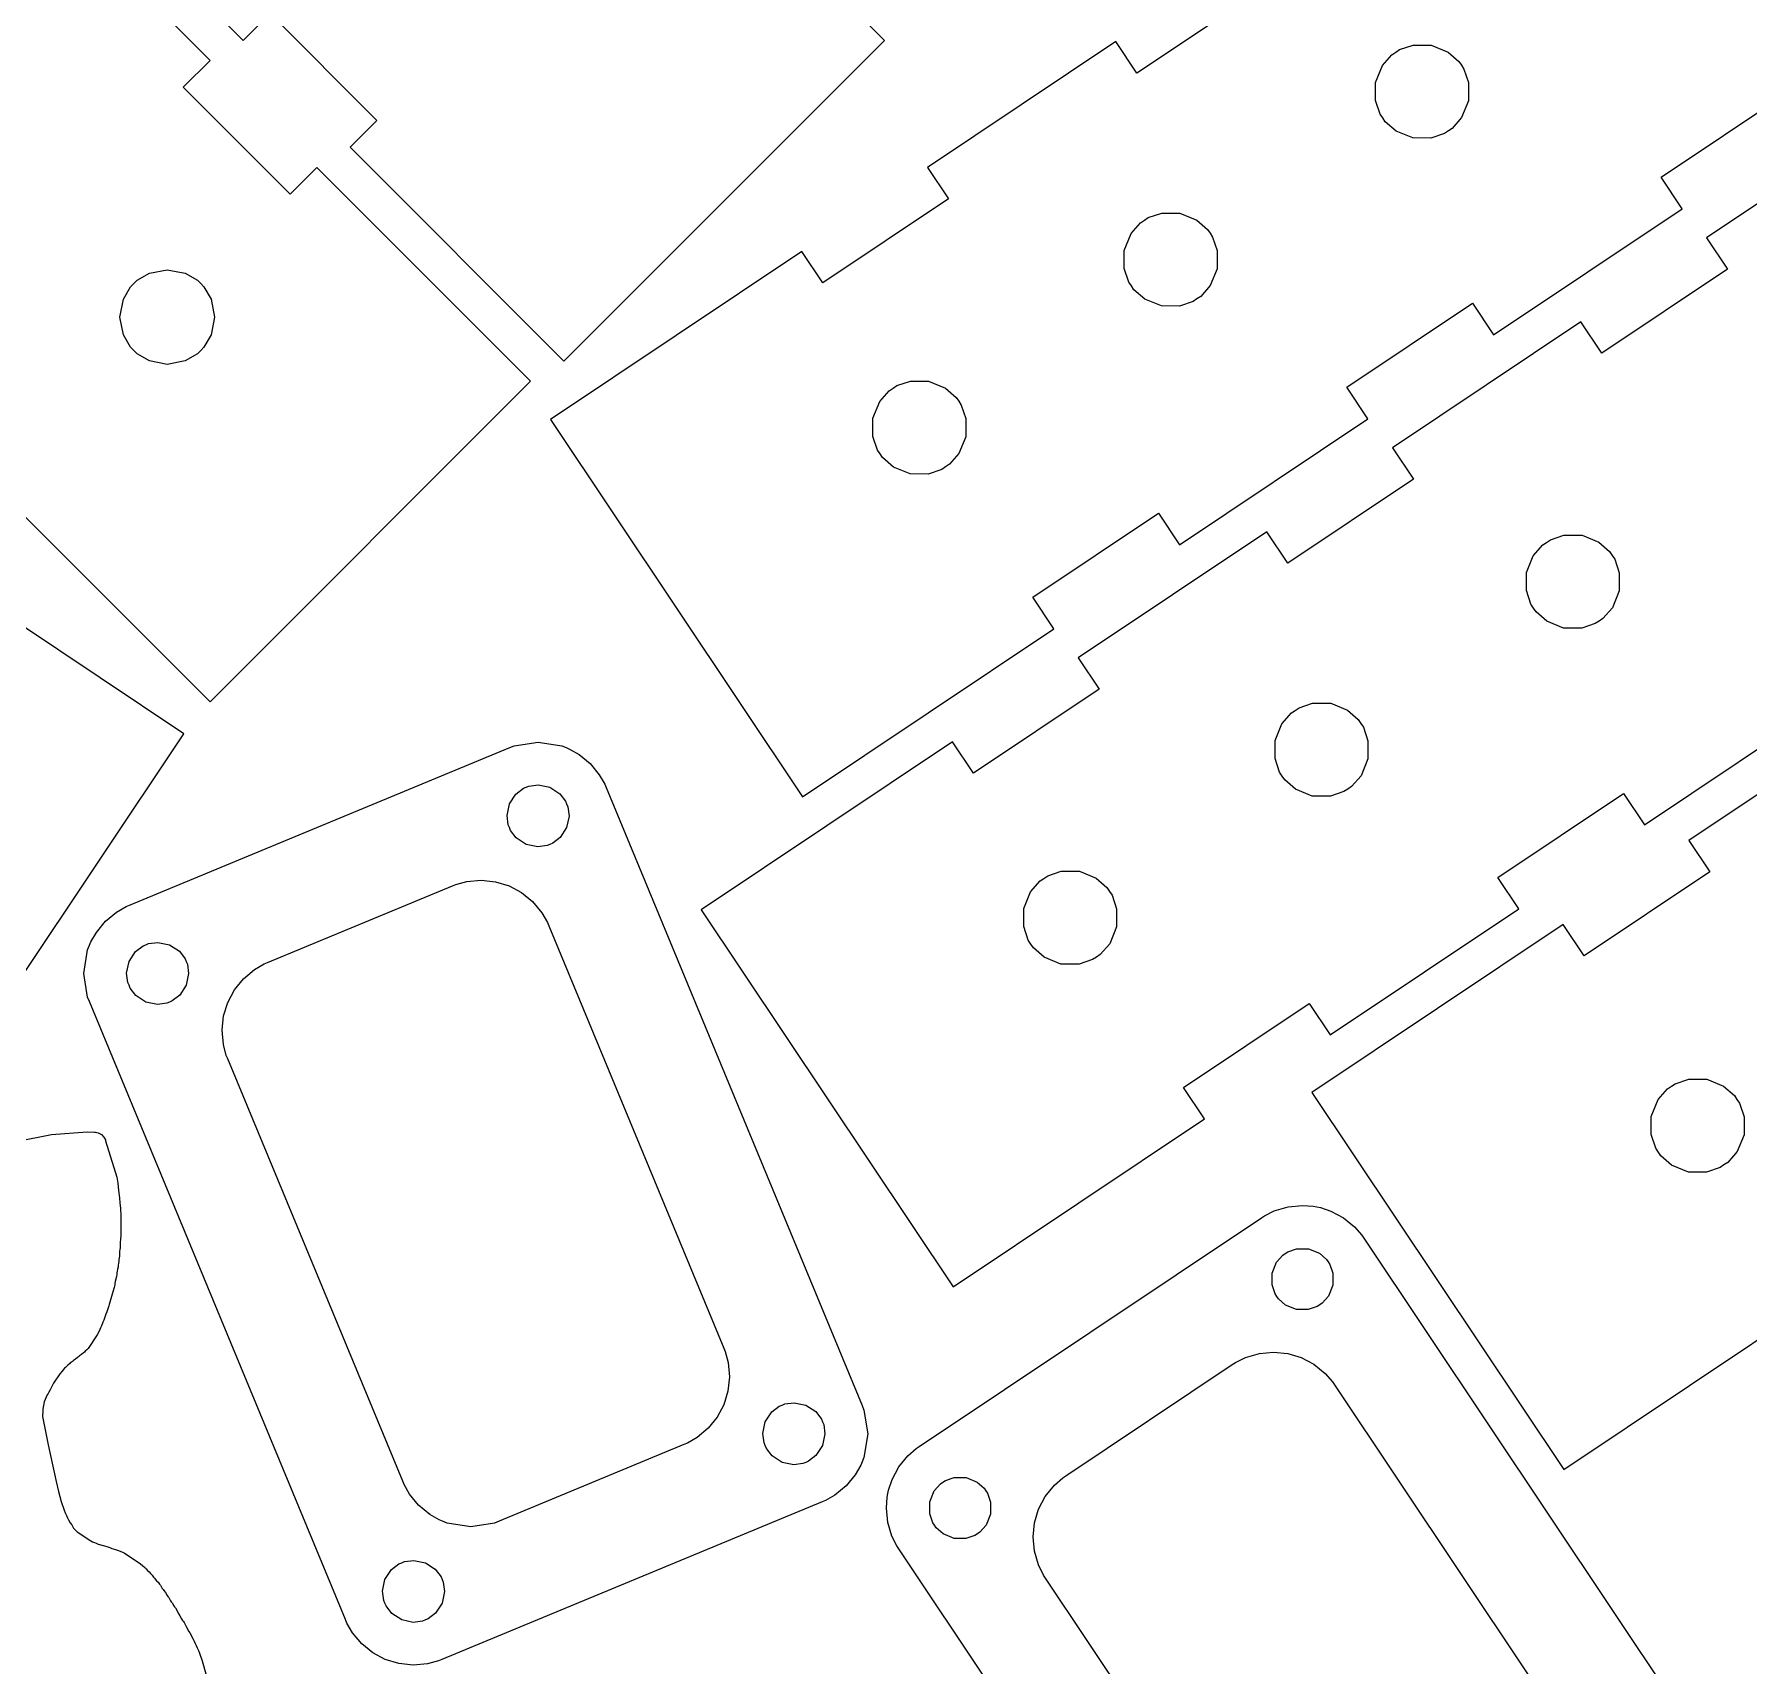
# Model space of a CAD drawing. Extents: x 0 to 47.2, y 0 to 95.3.
# Drawn here: x 11.89 to 23.23, y 8.38 to 19.17 of the extents above; entities that cross this region are included whole.
import ezdxf

# ---------------------------------------------------------------- set-up
doc = ezdxf.new("R2010")
doc.units = 0
doc.layers.get('0').update_dxf_attribs({"linetype": 'CONTINUOUS'})

msp = doc.modelspace()

# ---------------------------------------------------------------- linework, layer by layer
at = {"color": 0}
for points in [[(12.2084, 20.1949), (13.269, 19.1342), (13.4459, 19.311), (14.1529, 18.6039), (13.9762, 18.4271), (15.3904, 17.0129), (17.5117, 19.1342), (16.0975, 20.5485)], [(8.0989, 19.7082), (9.15961, 18.6475), (9.33637, 18.8243), (10.0435, 18.1172), (9.86669, 17.9404), (10.9274, 16.8797), (11.1041, 17.0565), (11.8112, 16.3494), (11.6344, 16.1726), (13.0487, 14.7585), (15.17, 16.8797), (13.7558, 18.2939), (13.7558, 18.2939), (13.579, 18.1172), (12.8719, 18.8243), (13.0487, 19.001), (11.988, 20.0617)], [(20.0129, 19.4737), (19.1815, 18.9182), (19.0426, 19.1261), (17.7954, 18.2928), (17.9343, 18.0849), (17.1028, 17.5293), (16.9639, 17.7372), (15.301, 16.626), (16.9676, 14.1317), (18.6306, 15.2428), (18.4917, 15.4507), (19.3232, 16.0062), (19.4621, 15.7983), (20.7093, 16.6317), (20.5704, 16.8396), (21.4018, 17.3951), (21.5407, 17.1872), (22.7879, 18.0206), (22.649, 18.2285), (23.4806, 18.784)], [(24.6135, 18.9397), (22.9504, 17.8286), (22.9504, 17.8286), (23.0893, 17.6207), (22.2579, 17.0651), (22.119, 17.2731), (20.8718, 16.4396), (21.0107, 16.2318), (20.1793, 15.6762), (20.0404, 15.884), (18.7932, 15.0507), (18.9321, 14.8428), (18.1006, 14.2872), (17.9617, 14.4951), (16.2988, 13.384), (17.9654, 10.8896), (19.6283, 12.0007), (19.4894, 12.2086), (20.321, 12.7642), (20.4599, 12.5563), (21.7071, 13.3897), (21.5682, 13.5975), (22.3996, 14.1531), (22.5385, 13.9451), (23.7857, 14.7786)], [(11.2086, 12.0527), (12.8753, 14.5471), (11.2123, 15.6583)], [(24.0808, 14.6751), (22.8336, 13.8417), (22.9725, 13.6338), (22.141, 13.0782), (22.0021, 13.2861), (20.3392, 12.175), (22.0058, 9.68056), (23.6689, 10.7917)], [(11.7659, 11.8506), (11.999, 11.8976), (12.2362, 11.9142), (12.2839, 11.9128), (12.29, 11.9127), (12.3085, 11.9083), (12.3301, 11.8965), (12.3471, 11.8788), (12.3563, 11.8622), (12.3581, 11.8562), (12.4319, 11.6148), (12.4378, 11.5755), (12.4379, 11.5755), (12.4437, 11.5267), (12.4497, 11.4779), (12.4526, 11.4438), (12.4555, 11.4098), (12.4584, 11.3565), (12.4584, 11.3372), (12.4583, 11.318), (12.4583, 11.2988), (12.4583, 11.2795), (12.4583, 11.241), (12.4575, 11.2255), (12.4568, 11.21), (12.4552, 11.1789), (12.4545, 11.1634), (12.4537, 11.1478), (12.4523, 11.136), (12.4507, 11.1242), (12.45, 11.1086), (12.4492, 11.0931), (12.4477, 11.0813), (12.4462, 11.0694), (12.4448, 11.0576), (12.4433, 11.0457), (12.4418, 11.0339), (12.4403, 11.0221), (12.4358, 11.0058), (12.4343, 10.994), (12.4328, 10.9821), (12.4314, 10.9703), (12.4298, 10.9584), (12.421, 10.9259), (12.4194, 10.9141), (12.418, 10.9022), (12.4135, 10.886), (12.4112, 10.8778), (12.3823, 10.772), (12.3799, 10.7647), (12.3749, 10.7513), (12.3698, 10.738), (12.3651, 10.7233), (12.36, 10.7099), (12.355, 10.6965), (12.3526, 10.6892), (12.3502, 10.6819), (12.3452, 10.6685), (12.34, 10.6559), (12.3348, 10.6433), (12.3296, 10.6308), (12.3244, 10.6182), (12.3191, 10.6063), (12.3111, 10.5886), (12.3028, 10.5719), (12.2426, 10.4827), (12.234, 10.4732), (12.2236, 10.4635), (12.2177, 10.4585), (12.211, 10.4533), (12.1977, 10.443), (12.191, 10.4378), (12.1844, 10.4326), (12.1777, 10.4275), (12.1711, 10.4222), (12.1577, 10.4119), (12.151, 10.4067), (12.1444, 10.4016), (12.1378, 10.3964), (12.1311, 10.3912), (12.1244, 10.3861), (12.1185, 10.3811), (12.1081, 10.3712), (12.0977, 10.3615), (12.0918, 10.3565), (12.0867, 10.3516), (12.0696, 10.3328), (12.0543, 10.3144), (12.0126, 10.252), (12.0014, 10.2308), (11.9903, 10.2093), (11.9822, 10.1923), (11.9781, 10.1839), (11.9722, 10.1755), (11.9512, 10.1297), (11.9416, 10.0802), (11.9415, 10.07), (11.9409, 10.0319), (11.9409, 10.0321), (11.9409, 10.0321), (11.9783, 9.84386), (12.0302, 9.60183), (12.0472, 9.53597), (12.0641, 9.47011), (12.0833, 9.41237), (12.0907, 9.39458), (12.0981, 9.37685), (12.1047, 9.36274), (12.1114, 9.34868), (12.1232, 9.32796), (12.1335, 9.31461), (12.1453, 9.29389), (12.1503, 9.28803), (12.1602, 9.27761), (12.1695, 9.26899), (12.2594, 9.20888), (12.2711, 9.2035), (12.2836, 9.19829), (12.2962, 9.19314), (12.3096, 9.1881), (12.3169, 9.18571), (12.3413, 9.17904), (12.3494, 9.17676), (12.3657, 9.17231), (12.373, 9.16992), (12.3864, 9.16493), (12.3998, 9.15989), (12.4071, 9.1575), (12.4234, 9.15306), (12.4307, 9.15067), (12.4441, 9.14561), (12.4693, 9.13519), (12.4808, 9.12983), (12.5884, 9.05854), (12.6024, 9.04628), (12.6165, 9.03304), (12.626, 9.02408), (12.6356, 9.01443), (12.6452, 9.00483), (12.655, 8.99436), (12.66, 8.9885), (12.6652, 8.98188), (12.6755, 8.96853), (12.6807, 8.96186), (12.6857, 8.956), (12.6955, 8.94558), (12.7052, 8.93511), (12.7103, 8.92925), (12.7154, 8.92264), (12.7206, 8.91596), (12.7324, 8.89524), (12.7376, 8.88857), (12.7428, 8.88189), (12.7531, 8.86854), (12.7649, 8.84782), (12.7701, 8.84115), (12.7753, 8.83447), (12.7871, 8.81375), (12.7923, 8.80707), (12.7974, 8.80046), (12.8092, 8.77974), (12.8145, 8.77306), (12.8196, 8.76639), (12.8433, 8.72493), (12.8491, 8.71457), (12.8609, 8.69385), (12.8669, 8.68343), (12.8721, 8.67681), (12.8772, 8.67014), (12.8838, 8.65608), (12.8905, 8.64199), (12.9083, 8.61089), (12.9141, 8.60053), (12.9378, 8.55908), (12.9444, 8.54503), (12.9511, 8.53093), (12.9577, 8.51688), (12.9644, 8.50282), (12.9717, 8.48503), (12.9791, 8.46729), (12.9968, 8.41694), (13.0219, 8.32958)], [(20.0637, 5.47743), (17.6058, 9.15588), (17.5925, 9.17578), (17.5606, 9.24067), (17.5331, 9.33182), (17.5236, 9.42654), (17.5283, 9.49875), (17.5331, 9.52219), (17.5376, 9.54568), (17.5608, 9.61421), (17.6058, 9.69814), (17.6661, 9.77175), (17.7206, 9.8195), (17.7406, 9.83274), (20.0054, 11.3461), (20.0253, 11.3594), (20.0901, 11.3914), (20.1813, 11.419), (20.2761, 11.4284), (20.3482, 11.4237), (20.3718, 11.419), (20.3951, 11.4143), (20.4638, 11.3911), (20.5476, 11.3461), (20.6212, 11.2858), (20.669, 11.2314), (20.6824, 11.2115), (23.1401, 7.53304)], [(20.2568, 6.44835), (18.5768, 8.96272), (18.5631, 8.98318), (18.5303, 9.05003), (18.5031, 9.14204), (18.4944, 9.23594), (18.5039, 9.3291), (18.5308, 9.41872), (18.5747, 9.50222), (18.6351, 9.57671), (18.691, 9.62597), (18.7114, 9.6396), (19.8122, 10.3752), (19.8326, 10.3889), (19.8996, 10.4216), (19.9915, 10.4488), (20.0854, 10.4575), (20.1786, 10.4481), (20.2682, 10.4211), (20.3517, 10.3772), (20.4262, 10.3168), (20.4754, 10.261), (20.4892, 10.2406), (20.4892, 10.2406), (22.1692, 7.72618)]]:
    msp.add_lwpolyline(points, dxfattribs=at)
for points in [[(21.3279, 18.9693), (21.3447, 18.944), (21.375, 18.8544), (21.3746, 18.7344), (21.3292, 18.6233), (21.2668, 18.5521), (21.2415, 18.5351), (21.2161, 18.5183), (21.1265, 18.4879), (21.0065, 18.4885), (20.8954, 18.5339), (20.8242, 18.5963), (20.8074, 18.6215), (20.7904, 18.6468), (20.76, 18.7365), (20.7606, 18.8565), (20.806, 18.9675), (20.8683, 19.0388), (20.8936, 19.0557), (20.9189, 19.0726), (21.0086, 19.1029), (21.1286, 19.1025), (21.2397, 19.0569), (21.311, 18.9946), (21.3279, 18.9693)], [(19.6649, 17.8582), (19.6818, 17.8329), (19.7121, 17.7432), (19.7115, 17.6232), (19.6661, 17.5122), (19.6037, 17.441), (19.5785, 17.424), (19.5532, 17.4071), (19.4636, 17.3768), (19.3435, 17.3772), (19.2325, 17.4228), (19.1612, 17.4851), (19.1443, 17.5104), (19.1275, 17.5357), (19.0971, 17.6254), (19.0976, 17.7453), (19.1431, 17.8564), (19.2054, 17.9276), (19.2307, 17.9444), (19.256, 17.9614), (19.3457, 17.9918), (19.4657, 17.9913), (19.5767, 17.9458), (19.6479, 17.8835), (19.6649, 17.8582)], [(12.9871, 17.0826), (12.9656, 17.0611), (12.8836, 17.0139), (12.7658, 16.9911), (12.648, 17.0139), (12.566, 17.0613), (12.5445, 17.0826), (12.5229, 17.1042), (12.4757, 17.1863), (12.4528, 17.304), (12.4757, 17.4218), (12.5229, 17.5038), (12.5445, 17.5253), (12.566, 17.5469), (12.648, 17.5942), (12.7658, 17.6171), (12.8836, 17.5942), (12.9656, 17.5469), (12.9871, 17.5253), (13.0086, 17.5039), (13.0559, 17.4218), (13.0788, 17.304), (13.0559, 17.1863), (13.0087, 17.1042), (12.9871, 17.0826)], [(18.0019, 16.7471), (18.0189, 16.7217), (18.0492, 16.6321), (18.0486, 16.5121), (18.0032, 16.4011), (17.9408, 16.3299), (17.9156, 16.3129), (17.8903, 16.296), (17.8006, 16.2657), (17.6806, 16.2661), (17.5696, 16.3117), (17.4983, 16.374), (17.4814, 16.3993), (17.4646, 16.4246), (17.4342, 16.5142), (17.4347, 16.6342), (17.4801, 16.7453), (17.5425, 16.8165), (17.5678, 16.8333), (17.5931, 16.8503), (17.6828, 16.8807), (17.8028, 16.8801), (17.9138, 16.8347), (17.985, 16.7724), (18.0019, 16.7471)], [(22.3256, 15.7272), (22.3425, 15.7019), (22.3728, 15.6124), (22.3724, 15.4924), (22.3269, 15.3812), (22.2646, 15.31), (22.2393, 15.2932), (22.2139, 15.2763), (22.1243, 15.2458), (22.0043, 15.2464), (21.8932, 15.2918), (21.8219, 15.3542), (21.8051, 15.3794), (21.7882, 15.4047), (21.7578, 15.4944), (21.7583, 15.6144), (21.8038, 15.7254), (21.8661, 15.7967), (21.8914, 15.8136), (21.9167, 15.8306), (22.0064, 15.8608), (22.1264, 15.8604), (22.2374, 15.815), (22.3086, 15.7526), (22.3256, 15.7272)], [(20.6626, 14.6161), (20.6796, 14.5908), (20.7099, 14.5012), (20.7093, 14.3812), (20.6639, 14.2701), (20.6015, 14.1989), (20.5763, 14.1819), (20.551, 14.1651), (20.4612, 14.1347), (20.3412, 14.1353), (20.2303, 14.1807), (20.159, 14.2431), (20.1421, 14.2683), (20.1253, 14.2936), (20.0949, 14.3833), (20.0954, 14.5033), (20.1408, 14.6143), (20.2032, 14.6856), (20.2285, 14.7025), (20.2538, 14.7194), (20.3435, 14.7497), (20.4635, 14.7493), (20.5744, 14.7038), (20.6457, 14.6414), (20.6626, 14.6161)], [(13.9443, 8.68875), (12.2514, 12.776), (12.2389, 12.8059), (12.2142, 12.9627), (12.2389, 13.1196), (12.2514, 13.1495), (12.2605, 13.1716), (12.2967, 13.2343), (12.3571, 13.3078), (12.4307, 13.3683), (12.4933, 13.4045), (12.5155, 13.4136), (15.0321, 14.456), (15.0619, 14.4685), (15.2188, 14.4932), (15.3757, 14.4685), (15.4056, 14.456), (15.4276, 14.4469), (15.4903, 14.4107), (15.5639, 14.3503), (15.6243, 14.2767), (15.6606, 14.214), (15.6697, 14.1919), (17.3626, 10.1047), (17.375, 10.0748), (17.3999, 9.91792), (17.375, 9.76107), (17.3626, 9.73118), (17.3535, 9.7091), (17.3174, 9.64643), (17.2569, 9.57286), (17.1833, 9.51243), (17.1207, 9.47624), (17.0986, 9.46707), (14.5819, 8.42464), (14.5592, 8.41525), (14.4872, 8.39621), (14.3918, 8.38743), (14.2979, 8.39725), (14.2085, 8.42464), (14.1257, 8.46858), (14.0524, 8.52794), (13.9911, 8.60172), (13.9537, 8.66607), (13.9443, 8.68875)], [(15.2974, 13.8158), (15.2789, 13.8082), (15.2174, 13.8001), (15.1404, 13.8158), (15.0749, 13.8592), (15.0371, 13.9083), (15.0294, 13.9267), (15.0218, 13.9451), (15.0137, 14.0067), (15.0294, 14.0836), (15.0728, 14.1492), (15.1219, 14.1869), (15.1404, 14.1946), (15.1588, 14.2022), (15.2203, 14.2103), (15.2972, 14.1946), (15.3628, 14.1513), (15.4006, 14.1021), (15.4082, 14.0836), (15.4158, 14.0653), (15.4239, 14.0038), (15.4082, 13.9268), (15.3649, 13.8612), (15.3157, 13.8234), (15.2974, 13.8158)], [(18.9997, 13.505), (19.0167, 13.4797), (19.0469, 13.39), (19.0464, 13.27), (19.001, 13.159), (18.9386, 13.0878), (18.9133, 13.0709), (18.8881, 13.0539), (18.7983, 13.0236), (18.6783, 13.0241), (18.5674, 13.0696), (18.4961, 13.1319), (18.4792, 13.1572), (18.4624, 13.1825), (18.4319, 13.2722), (18.4325, 13.3921), (18.4779, 13.5032), (18.5403, 13.5744), (18.5656, 13.5913), (18.5908, 13.6082), (18.6806, 13.6386), (18.8006, 13.6381), (18.9115, 13.5927), (18.9828, 13.5303), (18.9997, 13.505)], [(15.2908, 13.2773), (16.4481, 10.4835), (16.4575, 10.4608), (16.4765, 10.3889), (16.4853, 10.2933), (16.4754, 10.1995), (16.4481, 10.11), (16.4042, 10.0273), (16.3447, 9.95404), (16.271, 9.89274), (16.2067, 9.85536), (16.184, 9.84592), (14.9608, 9.33925), (14.9308, 9.32687), (14.774, 9.30214), (14.6172, 9.32687), (14.5874, 9.33925), (14.5651, 9.34842), (14.5025, 9.3846), (14.4289, 9.44504), (14.3685, 9.51861), (14.3324, 9.58128), (14.3232, 9.60335), (13.1659, 12.3971), (13.1565, 12.4199), (13.1374, 12.4918), (13.1286, 12.5873), (13.1385, 12.6812), (13.1659, 12.7707), (13.2098, 12.8533), (13.2692, 12.9267), (13.3429, 12.988), (13.4073, 13.0253), (13.43, 13.0347), (14.6533, 13.5414), (14.676, 13.5508), (14.7479, 13.5699), (14.8433, 13.5787), (14.9372, 13.5688), (15.0268, 13.5414), (15.1094, 13.4975), (15.1828, 13.4382), (15.244, 13.3644), (15.2814, 13.3), (15.2908, 13.2773)], [(12.7807, 12.7733), (12.7622, 12.7657), (12.7007, 12.7577), (12.6237, 12.7733), (12.5582, 12.8167), (12.5204, 12.8659), (12.5128, 12.8843), (12.5052, 12.9027), (12.4971, 12.9642), (12.5128, 13.0412), (12.5562, 13.1067), (12.6053, 13.1445), (12.6237, 13.1521), (12.6421, 13.1598), (12.7036, 13.1678), (12.7806, 13.1521), (12.8461, 13.1088), (12.884, 13.0596), (12.8916, 13.0412), (12.8992, 13.0228), (12.9072, 12.9613), (12.8915, 12.8843), (12.8482, 12.8188), (12.799, 12.781), (12.7807, 12.7733)], [(22.6307, 11.7819), (22.6139, 11.8072), (22.5835, 11.8969), (22.584, 12.0169), (22.6294, 12.1279), (22.6918, 12.1992), (22.7171, 12.216), (22.7424, 12.233), (22.8321, 12.2633), (22.9521, 12.2628), (23.0631, 12.2173), (23.1343, 12.155), (23.1513, 12.1297), (23.1682, 12.1044), (23.1985, 12.0148), (23.1979, 11.8948), (23.1525, 11.7837), (23.0901, 11.7125), (23.0649, 11.6955), (23.0396, 11.6787), (22.9499, 11.6483), (22.8299, 11.6488), (22.7189, 11.6943), (22.6476, 11.7566), (22.6307, 11.7819)], [(20.3904, 10.7699), (20.3738, 10.7588), (20.3151, 10.739), (20.2365, 10.7393), (20.1638, 10.7691), (20.1171, 10.8099), (20.1061, 10.8264), (20.095, 10.843), (20.0751, 10.9018), (20.0754, 10.9804), (20.1053, 11.0531), (20.1461, 11.0997), (20.1626, 11.1108), (20.1792, 11.1219), (20.2379, 11.1418), (20.3165, 11.1414), (20.3892, 11.1117), (20.4358, 11.0709), (20.4469, 11.0543), (20.4581, 11.0377), (20.4779, 10.979), (20.4775, 10.9004), (20.4478, 10.8276), (20.4069, 10.781), (20.3904, 10.7699)], [(16.9903, 9.72851), (16.9718, 9.72092), (16.9104, 9.71289), (16.8333, 9.72851), (16.7678, 9.77192), (16.73, 9.82107), (16.7225, 9.83946), (16.7147, 9.85792), (16.7068, 9.91938), (16.7224, 9.99636), (16.7658, 10.0619), (16.815, 10.0997), (16.8333, 10.1073), (16.8518, 10.115), (16.9132, 10.123), (16.9903, 10.1073), (17.0558, 10.064), (17.0936, 10.0148), (17.1013, 9.99636), (17.1089, 9.97797), (17.1168, 9.9165), (17.1013, 9.83951), (17.0578, 9.77399), (17.0088, 9.73617), (16.9903, 9.72851)], [(18.1256, 9.25651), (18.1089, 9.24544), (18.0501, 9.22564), (17.9715, 9.22597), (17.8989, 9.25575), (17.8522, 9.29656), (17.8411, 9.3131), (17.8301, 9.32969), (17.8103, 9.3884), (17.8106, 9.46701), (17.8403, 9.53976), (17.8811, 9.58637), (17.8978, 9.59744), (17.9143, 9.60851), (17.9729, 9.62842), (18.0515, 9.6281), (18.1243, 9.59831), (18.171, 9.55746), (18.1821, 9.54085), (18.1932, 9.52431), (18.2129, 9.4656), (18.2126, 9.38699), (18.1828, 9.31429), (18.1421, 9.26764), (18.1256, 9.25651)], [(14.4736, 8.68608), (14.4551, 8.6785), (14.3937, 8.67046), (14.3167, 8.68608), (14.2512, 8.72949), (14.2133, 8.77865), (14.2058, 8.79704), (14.1982, 8.81549), (14.1901, 8.87696), (14.2057, 8.95394), (14.2492, 9.01947), (14.2983, 9.05729), (14.3167, 9.06489), (14.3351, 9.07254), (14.3965, 9.08057), (14.4736, 9.06489), (14.5392, 9.02154), (14.5769, 8.97239), (14.5846, 8.95394), (14.5922, 8.93554), (14.6001, 8.87408), (14.5846, 8.7971), (14.5411, 8.73156), (14.4921, 8.69374), (14.4736, 8.68608)]]:
    msp.add_lwpolyline(points, close=True, dxfattribs=at)

doc.saveas('drawing.dxf')
